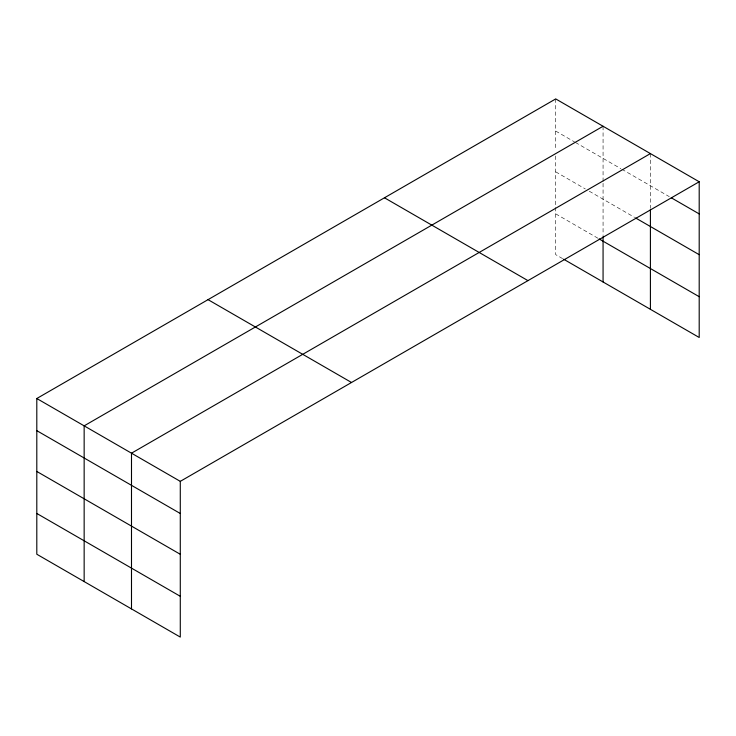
<?xml version="1.0" encoding="UTF-8"?>
<svg xmlns="http://www.w3.org/2000/svg" width="736" height="736" viewBox="0 0 736 736"><rect width="100%" height="100%" fill="white"/><g stroke="black" fill="none" stroke-linecap="round" stroke-linejoin="round"><path stroke-width="0.55" stroke-dasharray="3.68 2.76" d="M555.717 131.063L574.457 141.882M575.451 142.453L620.825 168.654M621.81 169.225L669.337 196.659M555.717 171.847L585.313 188.931M589.26 191.213L634.634 217.405M555.717 213.863L598.138 238.354M562.626 258.63L555.717 254.647L555.717 207.046M650.412 153.594L650.412 208.398M603.069 126.261L603.069 182.188M603.069 183.328L603.069 235.52M555.717 98.918L555.717 150.328M555.717 155.986L555.717 205.914"/><path stroke-width="1.1" d="M699.2 181.764L555.717 98.918L36.8 398.516L36.8 554.236L180.283 637.082L180.283 481.353L699.2 181.764L699.2 337.484L563.61 259.201M603.069 126.261L84.152 425.85L84.152 581.578M650.412 153.594L131.496 453.192L131.496 608.911M671.324 197.809L699.2 213.909M635.619 217.976L699.2 254.684M599.122 238.924L699.2 296.7M384.477 197.791L527.96 280.628M208.04 299.653L351.523 382.49M36.8 398.516L180.283 481.353M36.8 430.661L180.283 513.498M36.8 471.445L180.283 554.282M36.8 513.461L180.283 596.298M650.412 209.53L650.412 309.322M603.069 236.661L603.069 281.98"/></g></svg>
